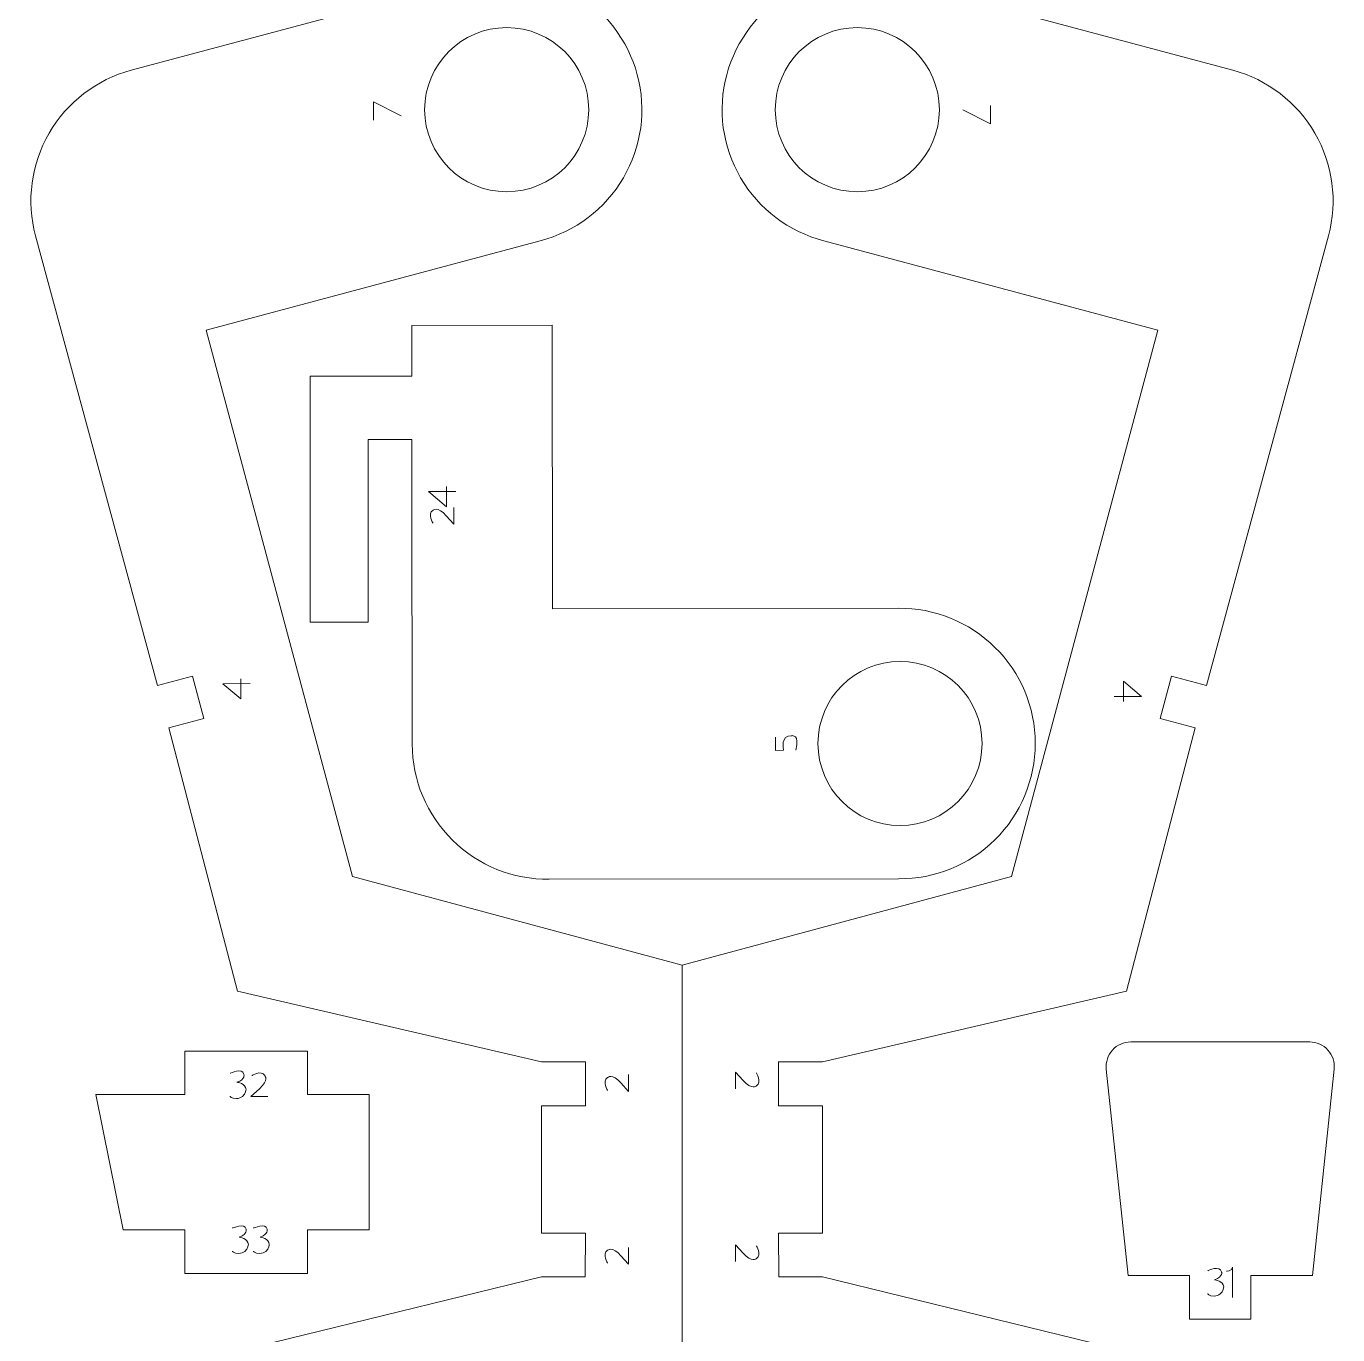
# Model space of a CAD drawing. Header units: centimetres. Extents: x -25 to 25, y -32.5 to 32.5.
# Drawn here: x -1.54 to 7.5, y -6.16 to 2.86 of the extents above; entities that cross this region are included whole.
import ezdxf

# ---------------------------------------------------------------- set-up
doc = ezdxf.new("R2010")
doc.units = ezdxf.units.CM
doc.header["$MEASUREMENT"] = 0
doc.layers.add('Capa 1', color=7, linetype='Continuous')

msp = doc.modelspace()

# ---------------------------------------------------------------- linework, layer by layer
at = {"layer": 'Capa 1', "color": 250, "lineweight": 9}
for points, knots in [([(-1.39257, -9.03557), (-1.39257, -9.03557), (-1.26007, -9.03566), (-1.26007, -9.03566), (-1.26007, -9.03566), (-1.26007, -9.03566), (-1.25924, -6.55693), (-1.25924, -6.55693), (-1.25924, -6.55693), (-1.25924, -6.55693), (2.00903, -5.75802), (2.00903, -5.75802), (2.00903, -5.75802), (2.00903, -5.75802), (2.31166, -5.75812), (2.31166, -5.75812), (2.31166, -5.75812), (2.31166, -5.75812), (2.31176, -5.45549), (2.31176, -5.45549), (2.31176, -5.45549), (2.31176, -5.45549), (2.00913, -5.45539), (2.00913, -5.45539), (2.00913, -5.45539), (2.00913, -5.45539), (2.00943, -4.57791), (2.00943, -4.57791), (2.00943, -4.57791), (2.00943, -4.57791), (2.31207, -4.57802), (2.31207, -4.57802), (2.31207, -4.57802), (2.31207, -4.57802), (2.31216, -4.27539), (2.31216, -4.27539), (2.31216, -4.27539), (2.31216, -4.27539), (2.00953, -4.27529), (2.00953, -4.27529), (2.00953, -4.27529), (2.00953, -4.27529), (-0.08512, -3.78889), (-0.08512, -3.78889), (-0.08512, -3.78889), (-0.08512, -3.78889), (-0.55949, -1.97399), (-0.55949, -1.97399), (-0.55949, -1.97399), (-0.55949, -1.97399), (-0.31918, -1.90975), (-0.31918, -1.90975), (-0.31918, -1.90975), (-0.31918, -1.90975), (-0.39733, -1.61738), (-0.39733, -1.61738), (-0.39733, -1.61738), (-0.39733, -1.61738), (-0.63772, -1.68164), (-0.63772, -1.68164), (-0.63772, -1.68164), (-0.63772, -1.68164), (-1.47854, 1.4183), (-1.47854, 1.4183), (-1.47854, 1.4183), (-1.5426, 1.6572), (-1.50886, 1.91059), (-1.38525, 2.12484), (-1.38525, 2.12484), (-1.26163, 2.33907), (-1.05803, 2.49543), (-0.81913, 2.55953), (-0.81913, 2.55953), (-0.81913, 2.55953), (1.5186, 3.18507), (1.5186, 3.18507), (1.5186, 3.18507), (1.75849, 3.25237), (2.01418, 3.22051), (2.23073, 3.09723), (2.23073, 3.09723), (2.4473, 2.97394), (2.60546, 2.76909), (2.67004, 2.52844), (2.67004, 2.52844), (2.73459, 2.28777), (2.69985, 2.03248), (2.57412, 1.81735), (2.57412, 1.81735), (2.44835, 1.60223), (2.24174, 1.44635), (2.00037, 1.38453), (2.00037, 1.38453), (2.00037, 1.38453), (-0.30223, 0.7684), (-0.30223, 0.7684), (-0.30223, 0.7684), (-0.30223, 0.7684), (0.70574, -2.99857), (0.70574, -2.99857), (0.70574, -2.99857), (0.70574, -2.99857), (2.9781, -3.60827), (2.9781, -3.60827)], [0, 0, 0, 0, 0.037037, 0.037037, 0.037037, 0.037037, 0.0740741, 0.0740741, 0.0740741, 0.0740741, 0.1111111, 0.1111111, 0.1111111, 0.1111111, 0.1481481, 0.1481481, 0.1481481, 0.1481481, 0.1851852, 0.1851852, 0.1851852, 0.1851852, 0.2222222, 0.2222222, 0.2222222, 0.2222222, 0.2592593, 0.2592593, 0.2592593, 0.2592593, 0.2962963, 0.2962963, 0.2962963, 0.2962963, 0.3333333, 0.3333333, 0.3333333, 0.3333333, 0.3703704, 0.3703704, 0.3703704, 0.3703704, 0.4074074, 0.4074074, 0.4074074, 0.4074074, 0.4444444, 0.4444444, 0.4444444, 0.4444444, 0.4814815, 0.4814815, 0.4814815, 0.4814815, 0.5185185, 0.5185185, 0.5185185, 0.5185185, 0.5555556, 0.5555556, 0.5555556, 0.5555556, 0.5925926, 0.5925926, 0.5925926, 0.5925926, 0.6296296, 0.6296296, 0.6296296, 0.6296296, 0.6666667, 0.6666667, 0.6666667, 0.6666667, 0.7037037, 0.7037037, 0.7037037, 0.7037037, 0.7407407, 0.7407407, 0.7407407, 0.7407407, 0.7777778, 0.7777778, 0.7777778, 0.7777778, 0.8148148, 0.8148148, 0.8148148, 0.8148148, 0.8518519, 0.8518519, 0.8518519, 0.8518519, 0.8888889, 0.8888889, 0.8888889, 0.8888889, 0.9259259, 0.9259259, 0.9259259, 0.9259259, 1, 1, 1, 1]), ([(7.34935, -10.73013), (7.34935, -10.73013), (7.21685, -10.73023), (7.21685, -10.73023), (7.21685, -10.73023), (7.21685, -10.73023), (7.21759, -12.95012), (7.21759, -12.95012), (7.21759, -12.95012), (7.21759, -12.95012), (6.2493, -12.95045), (6.2493, -12.95045), (6.2493, -12.95045), (6.2493, -12.95045), (6.24859, -10.81525), (6.24859, -10.81525), (6.24859, -10.81525), (6.24859, -10.81525), (3.94887, -10.81602), (3.94887, -10.81602), (3.94887, -10.81602), (3.94887, -10.81602), (3.9496, -12.95123), (3.9496, -12.95123), (3.9496, -12.95123), (3.9496, -12.95123), (3.46539, -12.9514), (3.46539, -12.9514), (3.46539, -12.9514), (3.46539, -12.9514), (3.4656, -13.55396), (3.4656, -13.55396), (3.4656, -13.55396), (3.4656, -13.55396), (3.9498, -13.5538), (3.9498, -13.5538), (3.9498, -13.5538), (3.9498, -13.5538), (3.94996, -14.05643), (3.94996, -14.05643), (3.94996, -14.05643), (3.94996, -14.05643), (2.98163, -14.05676), (2.98163, -14.05676), (2.98163, -14.05676), (2.98163, -14.05676), (2.9781, -3.60827), (2.9781, -3.60827), (2.9781, -3.60827), (2.9781, -3.60827), (5.25046, -2.99857), (5.25046, -2.99857), (5.25046, -2.99857), (5.25046, -2.99857), (6.25843, 0.7684), (6.25843, 0.7684), (6.25843, 0.7684), (6.25843, 0.7684), (3.95583, 1.38453), (3.95583, 1.38453), (3.95583, 1.38453), (3.71446, 1.44635), (3.50785, 1.60223), (3.38208, 1.81735), (3.38208, 1.81735), (3.25635, 2.03248), (3.22161, 2.28777), (3.28616, 2.52844), (3.28616, 2.52844), (3.35074, 2.76909), (3.5089, 2.97394), (3.72547, 3.09723), (3.72547, 3.09723), (3.94202, 3.22051), (4.19771, 3.25237), (4.4376, 3.18507), (4.4376, 3.18507), (4.4376, 3.18507), (6.77533, 2.55953), (6.77533, 2.55953), (6.77533, 2.55953), (7.01423, 2.49543), (7.21783, 2.33907), (7.34145, 2.12484), (7.34145, 2.12484), (7.46506, 1.91059), (7.4988, 1.6572), (7.43474, 1.4183), (7.43474, 1.4183), (7.43474, 1.4183), (6.59392, -1.68164), (6.59392, -1.68164), (6.59392, -1.68164), (6.59392, -1.68164), (6.35353, -1.61738), (6.35353, -1.61738), (6.35353, -1.61738), (6.35353, -1.61738), (6.27538, -1.90975), (6.27538, -1.90975), (6.27538, -1.90975), (6.27538, -1.90975), (6.51569, -1.97399), (6.51569, -1.97399), (6.51569, -1.97399), (6.51569, -1.97399), (6.04132, -3.78889), (6.04132, -3.78889), (6.04132, -3.78889), (6.04132, -3.78889), (3.94667, -4.27529), (3.94667, -4.27529), (3.94667, -4.27529), (3.94667, -4.27529), (3.64404, -4.27539), (3.64404, -4.27539), (3.64404, -4.27539), (3.64404, -4.27539), (3.64413, -4.57802), (3.64413, -4.57802), (3.64413, -4.57802), (3.64413, -4.57802), (3.94677, -4.57791), (3.94677, -4.57791), (3.94677, -4.57791), (3.94677, -4.57791), (3.94707, -5.45539), (3.94707, -5.45539), (3.94707, -5.45539), (3.94707, -5.45539), (3.64444, -5.45549), (3.64444, -5.45549), (3.64444, -5.45549), (3.64444, -5.45549), (3.64454, -5.75812), (3.64454, -5.75812), (3.64454, -5.75812), (3.64454, -5.75812), (3.94717, -5.75802), (3.94717, -5.75802), (3.94717, -5.75802), (3.94717, -5.75802), (7.21544, -6.55693), (7.21544, -6.55693), (7.21544, -6.55693), (7.21544, -6.55693), (7.21627, -9.03566), (7.21627, -9.03566), (7.21627, -9.03566), (7.21627, -9.03566), (7.34877, -9.03557), (7.34877, -9.03557)], [0, 0, 0, 0, 0.025641, 0.025641, 0.025641, 0.025641, 0.0512821, 0.0512821, 0.0512821, 0.0512821, 0.0769231, 0.0769231, 0.0769231, 0.0769231, 0.1025641, 0.1025641, 0.1025641, 0.1025641, 0.1282051, 0.1282051, 0.1282051, 0.1282051, 0.1538462, 0.1538462, 0.1538462, 0.1538462, 0.1794872, 0.1794872, 0.1794872, 0.1794872, 0.2051282, 0.2051282, 0.2051282, 0.2051282, 0.2307692, 0.2307692, 0.2307692, 0.2307692, 0.2564103, 0.2564103, 0.2564103, 0.2564103, 0.2820513, 0.2820513, 0.2820513, 0.2820513, 0.3076923, 0.3076923, 0.3076923, 0.3076923, 0.3333333, 0.3333333, 0.3333333, 0.3333333, 0.3589744, 0.3589744, 0.3589744, 0.3589744, 0.3846154, 0.3846154, 0.3846154, 0.3846154, 0.4102564, 0.4102564, 0.4102564, 0.4102564, 0.4358974, 0.4358974, 0.4358974, 0.4358974, 0.4615385, 0.4615385, 0.4615385, 0.4615385, 0.4871795, 0.4871795, 0.4871795, 0.4871795, 0.5128205, 0.5128205, 0.5128205, 0.5128205, 0.5384615, 0.5384615, 0.5384615, 0.5384615, 0.5641026, 0.5641026, 0.5641026, 0.5641026, 0.5897436, 0.5897436, 0.5897436, 0.5897436, 0.6153846, 0.6153846, 0.6153846, 0.6153846, 0.6410256, 0.6410256, 0.6410256, 0.6410256, 0.6666667, 0.6666667, 0.6666667, 0.6666667, 0.6923077, 0.6923077, 0.6923077, 0.6923077, 0.7179487, 0.7179487, 0.7179487, 0.7179487, 0.7435897, 0.7435897, 0.7435897, 0.7435897, 0.7692308, 0.7692308, 0.7692308, 0.7692308, 0.7948718, 0.7948718, 0.7948718, 0.7948718, 0.8205128, 0.8205128, 0.8205128, 0.8205128, 0.8461538, 0.8461538, 0.8461538, 0.8461538, 0.8717949, 0.8717949, 0.8717949, 0.8717949, 0.8974359, 0.8974359, 0.8974359, 0.8974359, 0.9230769, 0.9230769, 0.9230769, 0.9230769, 0.9487179, 0.9487179, 0.9487179, 0.9487179, 1, 1, 1, 1]), ([(1.76969, 2.85312), (2.08208, 2.85312), (2.33527, 2.59989), (2.33527, 2.28753), (2.33527, 2.28753), (2.33531, 1.97516), (2.08208, 1.72193), (1.76969, 1.72193), (1.76969, 1.72193), (1.4573, 1.72192), (1.2041, 1.97516), (1.2041, 2.28752), (1.2041, 2.28752), (1.20409, 2.59989), (1.4573, 2.85312), (1.76969, 2.85312)], [0, 0, 0, 0, 0.2, 0.2, 0.2, 0.2, 0.4, 0.4, 0.4, 0.4, 0.6, 0.6, 0.6, 0.6, 1, 1, 1, 1]), ([(4.18651, 2.85312), (3.87412, 2.85312), (3.62093, 2.59989), (3.62093, 2.28753), (3.62093, 2.28753), (3.62089, 1.97516), (3.87412, 1.72193), (4.18651, 1.72193), (4.18651, 1.72193), (4.4989, 1.72192), (4.7521, 1.97516), (4.7521, 2.28752), (4.7521, 2.28752), (4.75211, 2.59989), (4.4989, 2.85312), (4.18651, 2.85312)], [0, 0, 0, 0, 0.2, 0.2, 0.2, 0.2, 0.4, 0.4, 0.4, 0.4, 0.6, 0.6, 0.6, 0.6, 1, 1, 1, 1]), ([(0.41492, -1.24389), (0.41492, -1.24389), (0.41492, 0.45067), (0.41492, 0.45067), (0.41492, 0.45067), (0.41492, 0.45067), (1.11534, 0.45105), (1.11534, 0.45105), (1.11534, 0.45105), (1.11534, 0.45105), (1.11463, 0.80061), (1.11463, 0.80061), (1.11463, 0.80061), (1.11463, 0.80061), (2.08294, 0.80183), (2.08294, 0.80183), (2.08294, 0.80183), (2.08294, 0.80183), (2.08572, -1.15248), (2.08572, -1.15248), (2.08572, -1.15248), (2.08572, -1.15248), (4.46934, -1.14947), (4.46934, -1.14947), (4.46934, -1.14947), (4.71848, -1.14646), (4.95848, -1.24328), (5.13576, -1.41837), (5.13576, -1.41837), (5.31309, -1.59344), (5.41295, -1.83101), (5.4131, -2.08018), (5.4131, -2.08018), (5.41328, -2.32935), (5.31369, -2.56826), (5.13663, -2.74354), (5.13663, -2.74354), (4.95953, -2.91884), (4.72089, -3.01598), (4.4717, -3.01335), (4.4717, -3.01335), (4.4717, -3.01335), (2.06236, -3.01641), (2.06236, -3.01641), (2.06236, -3.01641), (1.81322, -3.01941), (1.5732, -2.92255), (1.39592, -2.74747), (1.39592, -2.74747), (1.2186, -2.57238), (1.11875, -2.33487), (1.1186, -2.08569), (1.1186, -2.08569), (1.11772, -1.3846), (1.11492, -0.68906), (1.11492, 0.01317), (1.11492, 0.01317), (1.11492, 0.01317), (0.81492, 0.01317), (0.81492, 0.01317), (0.81492, 0.01317), (0.81492, 0.01317), (0.81492, -1.24376), (0.81492, -1.24376), (0.81492, -1.24376), (0.81492, -1.24376), (0.41492, -1.24389), (0.41492, -1.24389)], [0, 0, 0, 0, 0.0555556, 0.0555556, 0.0555556, 0.0555556, 0.1111111, 0.1111111, 0.1111111, 0.1111111, 0.1666667, 0.1666667, 0.1666667, 0.1666667, 0.2222222, 0.2222222, 0.2222222, 0.2222222, 0.2777778, 0.2777778, 0.2777778, 0.2777778, 0.3333333, 0.3333333, 0.3333333, 0.3333333, 0.3888889, 0.3888889, 0.3888889, 0.3888889, 0.4444444, 0.4444444, 0.4444444, 0.4444444, 0.5, 0.5, 0.5, 0.5, 0.5555556, 0.5555556, 0.5555556, 0.5555556, 0.6111111, 0.6111111, 0.6111111, 0.6111111, 0.6666667, 0.6666667, 0.6666667, 0.6666667, 0.7222222, 0.7222222, 0.7222222, 0.7222222, 0.7777778, 0.7777778, 0.7777778, 0.7777778, 0.8333333, 0.8333333, 0.8333333, 0.8333333, 0.8888889, 0.8888889, 0.8888889, 0.8888889, 1, 1, 1, 1]), ([(3.9155, -2.08139), (3.9155, -2.39378), (4.16873, -2.64697), (4.48109, -2.64697), (4.48109, -2.64697), (4.79346, -2.64701), (5.04669, -2.39378), (5.04669, -2.08139), (5.04669, -2.08139), (5.0467, -1.769), (4.79346, -1.5158), (4.4811, -1.5158), (4.4811, -1.5158), (4.16873, -1.51579), (3.9155, -1.769), (3.9155, -2.08139)], [0, 0, 0, 0, 0.2, 0.2, 0.2, 0.2, 0.4, 0.4, 0.4, 0.4, 0.6, 0.6, 0.6, 0.6, 1, 1, 1, 1]), ([(6.47652, -5.74855), (6.47652, -5.74855), (6.47652, -6.04858), (6.47652, -6.04858), (6.47652, -6.04858), (6.47652, -6.04858), (6.90029, -6.04858), (6.90029, -6.04858), (6.90029, -6.04858), (6.90029, -6.04858), (6.90029, -5.74855), (6.90029, -5.74855), (6.90029, -5.74855), (6.90029, -5.74855), (7.32399, -5.74855), (7.32399, -5.74855), (7.32399, -5.74855), (7.32399, -5.74855), (7.47376, -4.3256), (7.47376, -4.3256), (7.47376, -4.3256), (7.47878, -4.27782), (7.46326, -4.2301), (7.43107, -4.19443), (7.43107, -4.19443), (7.39887, -4.15869), (7.3533, -4.13834), (7.30518, -4.13841), (7.30518, -4.13841), (7.30518, -4.13841), (6.07156, -4.13841), (6.07156, -4.13841), (6.07156, -4.13841), (6.02351, -4.13841), (5.97773, -4.15882), (5.94561, -4.19463), (5.94561, -4.19463), (5.91342, -4.23037), (5.89796, -4.27782), (5.90304, -4.3256), (5.90304, -4.3256), (5.90304, -4.3256), (6.05282, -5.74855), (6.05282, -5.74855), (6.05282, -5.74855), (6.05282, -5.74855), (6.47652, -5.74855), (6.47652, -5.74855)], [0, 0, 0, 0, 0.0769231, 0.0769231, 0.0769231, 0.0769231, 0.1538462, 0.1538462, 0.1538462, 0.1538462, 0.2307692, 0.2307692, 0.2307692, 0.2307692, 0.3076923, 0.3076923, 0.3076923, 0.3076923, 0.3846154, 0.3846154, 0.3846154, 0.3846154, 0.4615385, 0.4615385, 0.4615385, 0.4615385, 0.5384615, 0.5384615, 0.5384615, 0.5384615, 0.6153846, 0.6153846, 0.6153846, 0.6153846, 0.6923077, 0.6923077, 0.6923077, 0.6923077, 0.7692308, 0.7692308, 0.7692308, 0.7692308, 0.8461538, 0.8461538, 0.8461538, 0.8461538, 1, 1, 1, 1]), ([(-0.45006, -4.50149), (-0.45006, -4.50149), (-1.06296, -4.50149), (-1.06296, -4.50149), (-1.06296, -4.50149), (-1.06296, -4.50149), (-0.87383, -5.43368), (-0.87383, -5.43368), (-0.87383, -5.43368), (-0.87383, -5.43368), (-0.45006, -5.43368), (-0.45006, -5.43368), (-0.45006, -5.43368), (-0.45006, -5.43368), (-0.45006, -5.73371), (-0.45006, -5.73371), (-0.45006, -5.73371), (-0.45006, -5.73371), (0.3974, -5.73371), (0.3974, -5.73371), (0.3974, -5.73371), (0.3974, -5.73371), (0.3974, -5.43368), (0.3974, -5.43368), (0.3974, -5.43368), (0.3974, -5.43368), (0.8211, -5.43368), (0.8211, -5.43368), (0.8211, -5.43368), (0.8211, -5.43368), (0.8211, -4.50149), (0.8211, -4.50149), (0.8211, -4.50149), (0.8211, -4.50149), (0.3974, -4.50149), (0.3974, -4.50149), (0.3974, -4.50149), (0.3974, -4.50149), (0.3974, -4.20147), (0.3974, -4.20147), (0.3974, -4.20147), (0.3974, -4.20147), (-0.45006, -4.20147), (-0.45006, -4.20147), (-0.45006, -4.20147), (-0.45006, -4.20147), (-0.45006, -4.50149), (-0.45006, -4.50149)], [0, 0, 0, 0, 0.0769231, 0.0769231, 0.0769231, 0.0769231, 0.1538462, 0.1538462, 0.1538462, 0.1538462, 0.2307692, 0.2307692, 0.2307692, 0.2307692, 0.3076923, 0.3076923, 0.3076923, 0.3076923, 0.3846154, 0.3846154, 0.3846154, 0.3846154, 0.4615385, 0.4615385, 0.4615385, 0.4615385, 0.5384615, 0.5384615, 0.5384615, 0.5384615, 0.6153846, 0.6153846, 0.6153846, 0.6153846, 0.6923077, 0.6923077, 0.6923077, 0.6923077, 0.7692308, 0.7692308, 0.7692308, 0.7692308, 0.8461538, 0.8461538, 0.8461538, 0.8461538, 1, 1, 1, 1])]:
    msp.add_open_spline(points, degree=3, knots=knots, dxfattribs=at)
at = {"layer": 'Capa 1', "color": 22, "lineweight": 5}
for points, knots in [([(0.85158, 2.21614), (0.85158, 2.21614), (0.85158, 2.3414), (0.85158, 2.3414), (0.85158, 2.3414), (0.85158, 2.3414), (1.04116, 2.24418), (1.04116, 2.24418)], [0, 0, 0, 0, 0.3333333, 0.3333333, 0.3333333, 0.3333333, 1, 1, 1, 1]), ([(5.10462, 2.31556), (5.10462, 2.31556), (5.10462, 2.1903), (5.10462, 2.1903), (5.10462, 2.1903), (5.10462, 2.1903), (4.91504, 2.28752), (4.91504, 2.28752)], [0, 0, 0, 0, 0.3333333, 0.3333333, 0.3333333, 0.3333333, 1, 1, 1, 1]), ([(1.35455, -0.31061), (1.35455, -0.31061), (1.35455, -0.45027), (1.35455, -0.45027), (1.35455, -0.45027), (1.35455, -0.45027), (1.23094, -0.34522), (1.23094, -0.34522), (1.23094, -0.34522), (1.23094, -0.34522), (1.41885, -0.34401), (1.41885, -0.34401)], [0, 0, 0, 0, 0.25, 0.25, 0.25, 0.25, 0.5, 0.5, 0.5, 0.5, 1, 1, 1, 1]), ([(1.26166, -0.56283), (1.26166, -0.56283), (1.22085, -0.501), (1.26166, -0.47384), (1.26166, -0.47384), (1.26166, -0.47384), (1.29256, -0.44292), (1.3519, -0.51091)], [0, 0, 0, 0, 0.3333333, 0.3333333, 0.3333333, 0.3333333, 1, 1, 1, 1]), ([(1.3519, -0.51091), (1.3519, -0.51091), (1.40628, -0.56899), (1.40628, -0.56899), (1.40628, -0.56899), (1.40628, -0.56899), (1.40628, -0.45367), (1.40628, -0.45367)], [0, 0, 0, 0, 0.3333333, 0.3333333, 0.3333333, 0.3333333, 1, 1, 1, 1]), ([(-0.06386, -1.63461), (-0.06386, -1.63461), (-0.06386, -1.77427), (-0.06386, -1.77427), (-0.06386, -1.77427), (-0.06386, -1.77427), (-0.18747, -1.66922), (-0.18747, -1.66922), (-0.18747, -1.66922), (-0.18747, -1.66922), (0.00044, -1.66801), (0.00044, -1.66801)], [0, 0, 0, 0, 0.25, 0.25, 0.25, 0.25, 0.5, 0.5, 0.5, 0.5, 1, 1, 1, 1]), ([(6.02143, -1.79124), (6.02143, -1.79124), (6.02143, -1.65158), (6.02143, -1.65158), (6.02143, -1.65158), (6.02143, -1.65158), (6.14504, -1.75663), (6.14504, -1.75663), (6.14504, -1.75663), (6.14504, -1.75663), (5.95713, -1.75784), (5.95713, -1.75784)], [0, 0, 0, 0, 0.25, 0.25, 0.25, 0.25, 0.5, 0.5, 0.5, 0.5, 1, 1, 1, 1]), ([(3.62207, -2.03818), (3.62207, -2.03818), (3.62152, -2.12965), (3.62152, -2.12965), (3.62152, -2.12965), (3.62152, -2.12965), (3.6779, -2.12636), (3.6779, -2.12636)], [0, 0, 0, 0, 0.3333333, 0.3333333, 0.3333333, 0.3333333, 1, 1, 1, 1]), ([(3.6779, -2.12636), (3.6779, -2.12636), (3.65384, -2.02127), (3.73507, -2.02745), (3.73507, -2.02745), (3.73507, -2.02745), (3.79076, -2.01634), (3.76355, -2.12636)], [0, 0, 0, 0, 0.3333333, 0.3333333, 0.3333333, 0.3333333, 1, 1, 1, 1]), ([(-0.13746, -4.51151), (-0.13746, -4.51151), (-0.13023, -4.52999), (-0.09418, -4.52879), (-0.09418, -4.52879), (-0.07547, -4.52817), (-0.06207, -4.52148), (-0.05235, -4.51383), (-0.05235, -4.51383), (-0.02865, -4.49513), (-0.02743, -4.46609), (-0.02743, -4.46609), (-0.02743, -4.46609), (-0.02865, -4.42438), (-0.08987, -4.41634), (-0.08987, -4.41634), (-0.08987, -4.41634), (-0.02991, -4.39405), (-0.04228, -4.36192), (-0.04228, -4.36192), (-0.04228, -4.36192), (-0.05092, -4.31249), (-0.13746, -4.35448), (-0.13746, -4.35448)], [0, 0, 0, 0, 0.1428571, 0.1428571, 0.1428571, 0.1428571, 0.2857143, 0.2857143, 0.2857143, 0.2857143, 0.4285714, 0.4285714, 0.4285714, 0.4285714, 0.5714286, 0.5714286, 0.5714286, 0.5714286, 0.7142857, 0.7142857, 0.7142857, 0.7142857, 1, 1, 1, 1]), ([(0.01284, -4.37011), (0.01284, -4.37011), (0.07467, -4.3293), (0.10183, -4.37011), (0.10183, -4.37011), (0.10183, -4.37011), (0.13275, -4.40101), (0.06476, -4.46035)], [0, 0, 0, 0, 0.3333333, 0.3333333, 0.3333333, 0.3333333, 1, 1, 1, 1]), ([(2.46551, -4.47273), (2.46551, -4.47273), (2.4247, -4.4109), (2.46551, -4.38374), (2.46551, -4.38374), (2.46551, -4.38374), (2.49641, -4.35282), (2.55575, -4.42081)], [0, 0, 0, 0, 0.3333333, 0.3333333, 0.3333333, 0.3333333, 1, 1, 1, 1]), ([(2.55575, -4.42081), (2.55575, -4.42081), (2.61013, -4.47889), (2.61013, -4.47889), (2.61013, -4.47889), (2.61013, -4.47889), (2.61013, -4.36357), (2.61013, -4.36357)], [0, 0, 0, 0, 0.3333333, 0.3333333, 0.3333333, 0.3333333, 1, 1, 1, 1]), ([(3.40045, -4.4038), (3.40045, -4.4038), (3.34607, -4.34572), (3.34607, -4.34572), (3.34607, -4.34572), (3.34607, -4.34572), (3.34607, -4.46104), (3.34607, -4.46104)], [0, 0, 0, 0, 0.3333333, 0.3333333, 0.3333333, 0.3333333, 1, 1, 1, 1]), ([(3.49069, -4.35188), (3.49069, -4.35188), (3.5315, -4.41371), (3.49069, -4.44087), (3.49069, -4.44087), (3.49069, -4.44087), (3.45979, -4.47179), (3.40045, -4.4038)], [0, 0, 0, 0, 0.3333333, 0.3333333, 0.3333333, 0.3333333, 1, 1, 1, 1]), ([(0.06476, -4.46035), (0.06476, -4.46035), (0.00668, -4.51473), (0.00668, -4.51473), (0.00668, -4.51473), (0.00668, -4.51473), (0.122, -4.51473), (0.122, -4.51473)], [0, 0, 0, 0, 0.3333333, 0.3333333, 0.3333333, 0.3333333, 1, 1, 1, 1]), ([(-0.12151, -5.57929), (-0.12151, -5.57929), (-0.11428, -5.59777), (-0.07823, -5.59657), (-0.07823, -5.59657), (-0.05952, -5.59595), (-0.04612, -5.58926), (-0.0364, -5.58161), (-0.0364, -5.58161), (-0.0127, -5.56291), (-0.01148, -5.53387), (-0.01148, -5.53387), (-0.01148, -5.53387), (-0.0127, -5.49216), (-0.07392, -5.48412), (-0.07392, -5.48412), (-0.07392, -5.48412), (-0.01396, -5.46183), (-0.02633, -5.4297), (-0.02633, -5.4297), (-0.02633, -5.4297), (-0.03497, -5.38027), (-0.12151, -5.42226), (-0.12151, -5.42226)], [0, 0, 0, 0, 0.1428571, 0.1428571, 0.1428571, 0.1428571, 0.2857143, 0.2857143, 0.2857143, 0.2857143, 0.4285714, 0.4285714, 0.4285714, 0.4285714, 0.5714286, 0.5714286, 0.5714286, 0.5714286, 0.7142857, 0.7142857, 0.7142857, 0.7142857, 1, 1, 1, 1]), ([(0.02301, -5.57929), (0.02301, -5.57929), (0.03024, -5.59777), (0.06629, -5.59657), (0.06629, -5.59657), (0.085, -5.59595), (0.0984, -5.58926), (0.10812, -5.58161), (0.10812, -5.58161), (0.13182, -5.56291), (0.13304, -5.53387), (0.13304, -5.53387), (0.13304, -5.53387), (0.13182, -5.49216), (0.0706, -5.48412), (0.0706, -5.48412), (0.0706, -5.48412), (0.13056, -5.46183), (0.11819, -5.4297), (0.11819, -5.4297), (0.11819, -5.4297), (0.10955, -5.38027), (0.02301, -5.42226), (0.02301, -5.42226)], [0, 0, 0, 0, 0.1428571, 0.1428571, 0.1428571, 0.1428571, 0.2857143, 0.2857143, 0.2857143, 0.2857143, 0.4285714, 0.4285714, 0.4285714, 0.4285714, 0.5714286, 0.5714286, 0.5714286, 0.5714286, 0.7142857, 0.7142857, 0.7142857, 0.7142857, 1, 1, 1, 1]), ([(2.46551, -5.66336), (2.46551, -5.66336), (2.4247, -5.60153), (2.46551, -5.57437), (2.46551, -5.57437), (2.46551, -5.57437), (2.49641, -5.54345), (2.55575, -5.61144)], [0, 0, 0, 0, 0.3333333, 0.3333333, 0.3333333, 0.3333333, 1, 1, 1, 1]), ([(2.55575, -5.61144), (2.55575, -5.61144), (2.61013, -5.66952), (2.61013, -5.66952), (2.61013, -5.66952), (2.61013, -5.66952), (2.61013, -5.5542), (2.61013, -5.5542)], [0, 0, 0, 0, 0.3333333, 0.3333333, 0.3333333, 0.3333333, 1, 1, 1, 1]), ([(3.40045, -5.59443), (3.40045, -5.59443), (3.34607, -5.53635), (3.34607, -5.53635), (3.34607, -5.53635), (3.34607, -5.53635), (3.34607, -5.65167), (3.34607, -5.65167)], [0, 0, 0, 0, 0.3333333, 0.3333333, 0.3333333, 0.3333333, 1, 1, 1, 1]), ([(3.49069, -5.54251), (3.49069, -5.54251), (3.5315, -5.60434), (3.49069, -5.6315), (3.49069, -5.6315), (3.49069, -5.6315), (3.45979, -5.66242), (3.40045, -5.59443)], [0, 0, 0, 0, 0.3333333, 0.3333333, 0.3333333, 0.3333333, 1, 1, 1, 1]), ([(6.6025, -5.87273), (6.6025, -5.87273), (6.60973, -5.89121), (6.64578, -5.89001), (6.64578, -5.89001), (6.66449, -5.88939), (6.67789, -5.8827), (6.68761, -5.87505), (6.68761, -5.87505), (6.71131, -5.85635), (6.71253, -5.82731), (6.71253, -5.82731), (6.71253, -5.82731), (6.71131, -5.7856), (6.65009, -5.77756), (6.65009, -5.77756), (6.65009, -5.77756), (6.71005, -5.75527), (6.69768, -5.72314), (6.69768, -5.72314), (6.69768, -5.72314), (6.68904, -5.67371), (6.6025, -5.7157), (6.6025, -5.7157)], [0, 0, 0, 0, 0.1428571, 0.1428571, 0.1428571, 0.1428571, 0.2857143, 0.2857143, 0.2857143, 0.2857143, 0.4285714, 0.4285714, 0.4285714, 0.4285714, 0.5714286, 0.5714286, 0.5714286, 0.5714286, 0.7142857, 0.7142857, 0.7142857, 0.7142857, 1, 1, 1, 1])]:
    msp.add_open_spline(points, degree=3, knots=knots, dxfattribs=at)
for points in [[(6.73075, -5.71923), (6.73075, -5.71923), (6.77116, -5.71758), (6.7728, -5.68981)], [(6.7728, -5.68981), (6.7728, -5.68981), (6.7728, -5.89932), (6.7728, -5.89932)]]:
    msp.add_open_spline(points, degree=3, dxfattribs=at)

doc.saveas('drawing.dxf')
